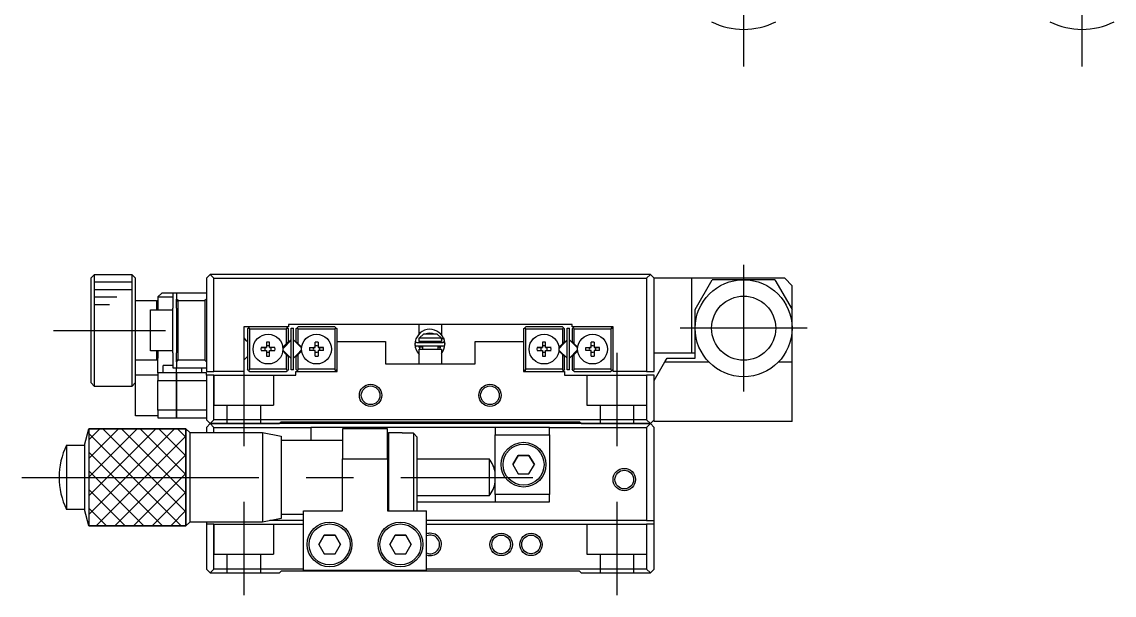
# Model space of a CAD drawing. Extents: x -13 to 383, y 10 to 256.
# Drawn here: x 208.3 to 354.7, y 25.9 to 102.7 of the extents above; entities that cross this region are included whole.
import ezdxf

# ---------------------------------------------------------------- set-up
doc = ezdxf.new("R2010")
doc.units = 0
doc.linetypes.add('CENTER', pattern=[50.8, 31.75, -6.35, 6.35, -6.35])
doc.linetypes.add('DASHED', pattern=[19.05, 12.7, -6.35])
doc.layers.get('0').update_dxf_attribs({"linetype": 'CONTINUOUS'})
doc.layers.add('CENTER', color=1, linetype='CENTER')

msp = doc.modelspace()

# ---------------------------------------------------------------- linework, layer by layer
at = {"color": 7, "linetype": 'CONTINUOUS'}
for p, q in [((217.57, 68.36), (218.07, 68.86)), ((218.07, 53.86), (218.07, 68.86)), ((218.07, 68.86), (223.07, 68.86)), ((223.07, 68.86), (223.07, 53.86)), ((223.07, 68.86), (223.57, 68.36)), ((233.07, 68.36), (233.57, 68.86)), ((233.57, 68.86), (234.07, 68.36)), ((292.57, 68.86), (233.57, 68.86)), ((292.07, 68.36), (292.57, 68.86)), ((292.57, 68.86), (293.07, 68.36)), ((217.57, 68.36), (217.57, 54.36)), ((223.57, 55.41), (223.57, 68.36)), ((233.07, 68.36), (233.07, 55.86)), ((234.07, 68.36), (292.07, 68.36)), ((234.07, 55.86), (234.07, 68.36)), ((292.07, 68.36), (292.07, 55.86)), ((298.07, 68.36), (293.07, 68.36)), ((293.07, 55.86), (293.07, 68.36)), ((298.07, 68.36), (298.07, 58.36)), ((310.57, 68.36), (298.07, 68.36)), ((298.57, 64.18), (300.87, 68.16)), ((305.07, 68.16), (300.87, 68.16)), ((309.26, 68.16), (305.07, 68.16)), ((309.26, 68.16), (311.57, 64.16)), ((310.57, 68.36), (311.57, 67.36)), ((311.57, 64.16), (311.57, 67.36)), ((226.57, 65.86), (227.07, 66.36)), ((228.57, 66.36), (227.07, 66.36)), ((229.07, 66.36), (228.57, 66.36)), ((228.57, 66.36), (228.57, 64.36)), ((233.07, 66.36), (229.07, 66.36)), ((229.07, 66.36), (229.07, 65.56)), ((223.57, 65.36), (226.37, 65.36)), ((226.37, 65.36), (226.37, 64.11)), ((226.37, 65.36), (226.57, 65.16)), ((226.57, 65.86), (228.57, 65.86)), ((226.57, 65.86), (226.57, 64.11)), ((229.27, 65.36), (229.07, 65.56)), ((229.07, 65.56), (229.07, 65.23)), ((229.07, 65.23), (229.07, 65.56)), ((229.07, 64.36), (229.07, 65.23)), ((229.27, 65.36), (232.87, 65.36)), ((229.27, 57.36), (229.27, 65.36)), ((233.07, 65.56), (232.87, 65.36)), ((232.87, 65.36), (232.87, 57.36)), ((225.57, 58.61), (225.57, 64.11)), ((225.57, 64.11), (228.57, 64.11)), ((228.57, 58.36), (228.57, 64.36)), ((229.07, 64.36), (229.07, 58.36)), ((298.57, 61.66), (298.57, 64.18)), ((311.57, 61.66), (311.57, 64.16)), ((238.07, 61.86), (238.07, 55.86)), ((244.07, 61.86), (238.07, 61.86)), ((238.57, 61.56), (238.72, 61.71)), ((238.57, 61.56), (238.57, 56.16)), ((238.87, 61.86), (238.72, 61.71)), ((238.72, 61.71), (238.87, 61.56)), ((238.87, 61.56), (243.77, 61.56)), ((238.87, 56.16), (238.87, 61.56)), ((243.92, 61.71), (243.77, 61.86)), ((243.77, 61.56), (243.92, 61.71)), ((243.77, 61.56), (243.77, 59.56)), ((243.92, 61.71), (244.07, 61.56)), ((244.07, 62.16), (244.07, 61.86)), ((282.07, 62.16), (244.07, 62.16)), ((244.07, 59.86), (244.07, 61.56)), ((244.42, 61.66), (244.72, 61.66)), ((244.42, 56.06), (244.42, 61.66)), ((244.72, 56.06), (244.72, 61.66)), ((245.07, 61.56), (245.22, 61.71)), ((245.07, 61.56), (245.07, 59.86)), ((245.37, 61.86), (245.22, 61.71)), ((245.22, 61.71), (245.37, 61.56)), ((250.27, 61.86), (245.37, 61.86)), ((245.37, 61.56), (250.27, 61.56)), ((245.37, 59.56), (245.37, 61.56)), ((250.42, 61.71), (250.27, 61.86)), ((250.27, 61.56), (250.42, 61.71)), ((250.27, 61.56), (250.27, 56.16)), ((250.42, 61.71), (250.57, 61.56)), ((250.57, 59.86), (250.57, 61.56)), ((261.57, 60.89), (261.57, 62.16)), ((264.57, 62.16), (264.57, 60.76)), ((275.57, 61.56), (275.72, 61.71)), ((275.57, 61.56), (275.57, 59.86)), ((275.87, 61.86), (275.72, 61.71)), ((275.72, 61.71), (275.87, 61.56)), ((280.77, 61.86), (275.87, 61.86)), ((275.87, 61.56), (280.77, 61.56)), ((275.87, 56.16), (275.87, 61.56)), ((280.92, 61.71), (280.77, 61.86)), ((280.77, 61.56), (280.92, 61.71)), ((280.77, 61.56), (280.77, 59.56)), ((280.92, 61.71), (281.07, 61.56)), ((281.07, 59.86), (281.07, 61.56)), ((281.42, 61.66), (281.72, 61.66)), ((281.42, 56.06), (281.42, 61.66)), ((281.72, 56.06), (281.72, 61.66)), ((282.07, 61.86), (282.07, 62.16)), ((287.57, 61.86), (282.07, 61.86)), ((282.07, 61.56), (282.22, 61.71)), ((282.07, 61.56), (282.07, 59.86)), ((282.37, 61.86), (282.22, 61.71)), ((282.22, 61.71), (282.37, 61.56)), ((282.37, 61.56), (287.27, 61.56)), ((282.37, 59.56), (282.37, 61.56)), ((287.42, 61.71), (287.27, 61.86)), ((287.27, 61.56), (287.42, 61.71)), ((287.27, 61.56), (287.27, 56.16)), ((287.42, 61.71), (287.57, 61.56)), ((287.57, 55.86), (287.57, 61.86)), ((298.57, 57.66), (298.57, 61.66)), ((311.57, 57.16), (311.57, 61.66)), ((238.07, 60.36), (238.32, 60.11)), ((238.32, 60.11), (238.57, 59.86)), ((243.34, 59.03), (244.4, 60.09)), ((244.42, 60.05), (243.34, 58.96)), ((244.75, 60.09), (245.81, 59.03)), ((261.16, 60.24), (261.18, 60.3)), ((261.57, 60.36), (261.63, 60.36)), ((261.57, 59.86), (261.57, 60.36)), ((262.16, 60.86), (261.63, 60.36)), ((261.63, 60.36), (264.52, 60.36)), ((263.99, 60.86), (262.16, 60.86)), ((264.52, 60.36), (263.99, 60.86)), ((264.52, 60.36), (264.57, 60.36)), ((264.57, 60.36), (264.57, 59.86)), ((264.85, 60.31), (264.57, 60.22)), ((264.57, 60.21), (264.59, 60.22)), ((264.59, 60.22), (264.61, 60.23)), ((264.61, 60.23), (264.63, 60.24)), ((264.63, 60.24), (264.65, 60.24)), ((264.65, 60.24), (264.67, 60.25)), ((264.67, 60.25), (264.69, 60.26)), ((264.69, 60.26), (264.71, 60.27)), ((264.71, 60.27), (264.73, 60.27)), ((264.73, 60.27), (264.75, 60.28)), ((264.75, 60.28), (264.76, 60.28)), ((264.76, 60.28), (264.78, 60.29)), ((264.78, 60.29), (264.79, 60.29)), ((264.79, 60.29), (264.81, 60.3)), ((264.81, 60.3), (264.82, 60.3)), ((264.82, 60.38), (264.85, 60.3)), ((264.82, 60.3), (264.83, 60.3)), ((264.83, 60.3), (264.84, 60.3)), ((264.84, 60.3), (264.84, 60.3)), ((264.84, 60.3), (264.85, 60.3)), ((264.85, 60.3), (264.85, 60.3)), ((264.85, 60.3), (264.86, 60.3)), ((264.86, 60.3), (264.87, 60.26)), ((264.87, 60.26), (264.88, 60.23)), ((264.88, 60.24), (265.02, 59.54)), ((264.88, 60.23), (264.89, 60.19)), ((264.89, 60.19), (264.9, 60.16)), ((264.9, 60.16), (264.91, 60.12)), ((264.91, 60.12), (264.91, 60.08)), ((264.91, 60.08), (264.91, 60.05)), ((264.91, 60.05), (264.92, 60.01)), ((280.34, 59.03), (281.4, 60.09)), ((281.42, 60.05), (280.9, 59.53)), ((281.75, 60.09), (282.81, 59.03)), ((228.57, 58.61), (225.57, 58.61)), ((226.37, 58.61), (226.37, 57.36)), ((226.57, 58.61), (226.57, 57.66)), ((241.12, 59.06), (240.4, 59.06)), ((240.4, 59.06), (240.94, 59.06)), ((240.4, 58.66), (241.12, 58.66)), ((240.94, 59.06), (241.12, 59.06)), ((241.12, 59.79), (241.12, 59.06)), ((241.12, 58.66), (241.12, 57.93)), ((241.52, 59.06), (241.52, 59.79)), ((242.25, 59.06), (241.52, 59.06)), ((241.52, 59.06), (241.71, 59.06)), ((241.52, 57.93), (241.52, 58.66)), ((241.52, 58.66), (242.25, 58.66)), ((242.25, 59.06), (241.71, 59.06)), ((243.77, 59.56), (243.31, 59.1)), ((243.31, 58.62), (243.77, 58.15)), ((244.4, 57.62), (243.34, 58.68)), ((244.07, 59.86), (243.77, 59.56)), ((245.81, 58.68), (244.75, 57.62)), ((245.37, 59.56), (245.07, 59.86)), ((245.25, 58.18), (245.81, 58.75)), ((245.84, 59.1), (245.37, 59.56)), ((245.37, 58.15), (245.84, 58.62)), ((246.9, 59.06), (247.62, 59.06)), ((246.9, 59.06), (247.44, 59.06)), ((247.62, 58.66), (246.9, 58.66)), ((247.62, 59.06), (247.44, 59.06)), ((247.62, 59.06), (247.62, 59.79)), ((247.62, 57.93), (247.62, 58.66)), ((248.02, 59.79), (248.02, 59.06)), ((248.02, 59.06), (248.75, 59.06)), ((248.21, 59.06), (248.02, 59.06)), ((248.75, 58.66), (248.02, 58.66)), ((248.02, 58.66), (248.02, 57.93)), ((248.75, 59.06), (248.21, 59.06)), ((250.57, 59.86), (257.07, 59.86)), ((250.57, 55.86), (250.57, 59.86)), ((257.07, 59.86), (257.07, 56.86)), ((261.27, 59.76), (264.77, 59.76)), ((264.77, 59.26), (261.27, 59.26)), ((261.57, 59.92), (261.54, 59.76)), ((261.54, 59.26), (261.67, 58.86)), ((264.57, 59.86), (261.57, 59.86)), ((261.57, 59.16), (262.07, 59.16)), ((261.57, 59.1), (261.57, 59.16)), ((261.57, 58.86), (264.57, 58.86)), ((261.57, 56.86), (261.57, 58.86)), ((261.67, 59.86), (261.87, 59.76)), ((262.07, 59.76), (262.07, 59.86)), ((262.07, 59.76), (262.07, 59.86)), ((262.07, 59.16), (262.07, 59.26)), ((262.07, 58.86), (262.07, 59.26)), ((264.07, 59.86), (264.07, 59.76)), ((264.07, 59.86), (264.07, 59.76)), ((264.07, 59.26), (264.07, 59.16)), ((264.07, 59.26), (264.07, 58.86)), ((264.07, 59.16), (264.48, 59.16)), ((264.17, 59.76), (264.37, 59.86)), ((264.37, 58.86), (264.5, 59.26)), ((264.57, 58.86), (264.57, 56.86)), ((264.88, 59.79), (264.87, 59.76)), ((264.87, 59.76), (264.87, 59.74)), ((264.89, 59.83), (264.88, 59.79)), ((264.9, 59.86), (264.89, 59.83)), ((264.91, 59.9), (264.9, 59.86)), ((264.92, 59.97), (264.91, 59.94)), ((264.91, 59.94), (264.91, 59.9)), ((264.92, 60.01), (264.92, 59.97)), ((269.07, 59.86), (275.57, 59.86)), ((269.07, 56.86), (269.07, 59.86)), ((275.57, 59.86), (275.57, 55.86)), ((278.12, 59.06), (277.4, 59.06)), ((277.4, 59.06), (277.94, 59.06)), ((277.4, 58.66), (278.12, 58.66)), ((277.94, 59.06), (278.12, 59.06)), ((278.12, 59.79), (278.12, 59.06)), ((278.12, 58.66), (278.12, 57.93)), ((278.52, 59.06), (278.52, 59.79)), ((279.25, 59.06), (278.52, 59.06)), ((278.52, 59.06), (278.71, 59.06)), ((278.52, 57.93), (278.52, 58.66)), ((278.52, 58.66), (279.25, 58.66)), ((279.25, 59.06), (278.71, 59.06)), ((280.77, 59.56), (280.31, 59.1)), ((280.31, 58.62), (280.77, 58.15)), ((280.9, 59.53), (280.34, 58.96)), ((281.4, 57.62), (280.34, 58.68)), ((281.07, 59.86), (280.77, 59.56)), ((281.72, 57.66), (282.81, 58.75)), ((282.81, 58.68), (281.75, 57.62)), ((282.37, 59.56), (282.07, 59.86)), ((282.84, 59.1), (282.37, 59.56)), ((282.37, 58.15), (282.84, 58.62)), ((283.9, 59.06), (284.62, 59.06)), ((283.9, 59.06), (284.44, 59.06)), ((284.62, 58.66), (283.9, 58.66)), ((284.62, 59.06), (284.44, 59.06)), ((284.62, 59.06), (284.62, 59.79)), ((284.62, 57.93), (284.62, 58.66)), ((285.02, 59.79), (285.02, 59.06)), ((285.02, 59.06), (285.75, 59.06)), ((285.21, 59.06), (285.02, 59.06)), ((285.75, 58.66), (285.02, 58.66)), ((285.02, 58.66), (285.02, 57.93)), ((285.75, 59.06), (285.21, 59.06)), ((226.37, 57.36), (223.57, 57.36)), ((226.57, 57.56), (226.37, 57.36)), ((226.57, 55.66), (226.57, 57.66)), ((228.57, 58.36), (228.57, 56.36)), ((229.07, 57.48), (229.07, 58.36)), ((229.07, 57.48), (229.07, 57.16)), ((229.07, 57.16), (229.07, 57.48)), ((229.07, 57.16), (229.27, 57.36)), ((229.07, 57.16), (229.07, 56.36)), ((232.87, 57.36), (229.27, 57.36)), ((232.87, 57.36), (233.07, 57.16)), ((238.32, 57.61), (238.07, 57.36)), ((238.57, 57.86), (238.32, 57.61)), ((243.77, 58.15), (243.77, 56.16)), ((243.77, 58.15), (244.07, 57.85)), ((244.07, 56.16), (244.07, 57.85)), ((244.72, 57.66), (245.25, 58.18)), ((245.07, 57.85), (245.37, 58.15)), ((245.07, 57.85), (245.07, 56.16)), ((245.37, 56.16), (245.37, 58.15)), ((280.77, 58.15), (281.07, 57.85)), ((280.77, 58.15), (280.77, 56.16)), ((281.07, 56.16), (281.07, 57.85)), ((282.07, 57.85), (282.37, 58.15)), ((282.07, 57.85), (282.07, 56.16)), ((282.37, 56.16), (282.37, 58.15)), ((293.07, 58.36), (298.07, 58.36)), ((293.07, 54.66), (294.52, 57.16)), ((294.52, 57.16), (294.81, 57.66)), ((294.52, 57.16), (300.38, 57.16)), ((294.81, 57.66), (298.57, 57.66)), ((298.07, 58.36), (298.57, 58.36)), ((309.76, 57.16), (311.57, 57.16)), ((311.57, 49.16), (311.57, 57.16)), ((229.07, 55.66), (226.57, 55.66)), ((226.57, 55.66), (226.57, 54.66)), ((227.27, 55.66), (227.27, 56.66)), ((228.57, 56.66), (227.27, 56.66)), ((228.57, 56.36), (229.07, 56.36)), ((229.07, 56.36), (233.07, 56.36)), ((229.07, 55.66), (229.07, 56.36)), ((229.07, 54.66), (229.07, 55.66)), ((233.07, 55.66), (229.07, 55.66)), ((229.07, 55.66), (229.07, 54.66)), ((232.47, 55.66), (232.47, 56.36)), ((233.07, 55.86), (234.07, 55.86)), ((233.07, 55.36), (233.07, 55.66)), ((238.07, 55.86), (234.07, 55.86)), ((238.72, 56.01), (238.57, 56.16)), ((238.87, 56.16), (238.72, 56.01)), ((238.72, 56.01), (238.87, 55.86)), ((243.77, 56.16), (238.87, 56.16)), ((238.87, 55.86), (243.77, 55.86)), ((243.92, 56.01), (243.77, 56.16)), ((243.77, 55.86), (243.92, 56.01)), ((244.07, 56.16), (243.92, 56.01)), ((244.72, 56.06), (244.42, 56.06)), ((245.22, 56.01), (245.07, 56.16)), ((245.07, 55.86), (250.57, 55.86)), ((245.07, 55.36), (245.07, 55.86)), ((245.37, 56.16), (245.22, 56.01)), ((245.22, 56.01), (245.37, 55.86)), ((250.27, 56.16), (245.37, 56.16)), ((250.42, 56.01), (250.27, 56.16)), ((250.27, 55.86), (250.42, 56.01)), ((250.57, 56.16), (250.42, 56.01)), ((257.07, 56.86), (269.07, 56.86)), ((275.72, 56.01), (275.57, 56.16)), ((275.57, 55.86), (281.07, 55.86)), ((275.87, 56.16), (275.72, 56.01)), ((275.72, 56.01), (275.87, 55.86)), ((280.77, 56.16), (275.87, 56.16)), ((280.92, 56.01), (280.77, 56.16)), ((280.77, 55.86), (280.92, 56.01)), ((281.07, 56.16), (280.92, 56.01)), ((281.07, 55.86), (281.07, 55.36)), ((281.72, 56.06), (281.42, 56.06)), ((282.22, 56.01), (282.07, 56.16)), ((282.37, 56.16), (282.22, 56.01)), ((282.22, 56.01), (282.37, 55.86)), ((287.27, 56.16), (282.37, 56.16)), ((282.37, 55.86), (287.27, 55.86)), ((287.42, 56.01), (287.27, 56.16)), ((287.27, 55.86), (287.42, 56.01)), ((287.57, 56.16), (287.42, 56.01)), ((292.07, 55.86), (287.57, 55.86)), ((292.07, 55.86), (293.07, 55.86)), ((218.07, 53.86), (217.57, 54.36)), ((223.57, 54.36), (223.07, 53.86)), ((223.57, 49.91), (223.57, 55.41)), ((223.57, 55.41), (226.57, 55.41)), ((226.57, 54.66), (229.07, 54.66)), ((226.57, 50.66), (226.57, 54.66)), ((229.07, 54.66), (229.07, 50.66)), ((229.07, 54.66), (233.07, 54.66)), ((229.07, 50.66), (229.07, 54.66)), ((233.07, 55.36), (233.07, 49.36)), ((234.07, 55.36), (233.07, 55.36)), ((234.07, 55.36), (245.07, 55.36)), ((234.07, 49.36), (234.07, 55.36)), ((281.07, 55.36), (292.07, 55.36)), ((292.07, 55.36), (292.07, 49.36)), ((293.07, 55.36), (292.07, 55.36)), ((293.07, 49.36), (293.07, 55.36)), ((223.07, 53.86), (218.07, 53.86)), ((226.57, 49.91), (223.57, 49.91)), ((229.07, 50.66), (226.57, 50.66)), ((226.57, 50.66), (226.57, 49.66)), ((229.07, 49.66), (229.07, 50.66)), ((233.07, 50.66), (229.07, 50.66)), ((229.07, 50.66), (229.07, 49.66)), ((226.57, 49.66), (229.07, 49.66)), ((229.07, 49.66), (233.07, 49.66)), ((233.07, 49.36), (233.57, 48.86)), ((233.07, 48.36), (233.57, 48.86)), ((233.07, 48.36), (233.07, 47.66)), ((233.57, 48.86), (234.07, 49.36)), ((233.57, 48.86), (234.07, 48.36)), ((292.57, 48.86), (233.57, 48.86)), ((233.57, 48.86), (242.87, 48.86)), ((292.07, 49.36), (234.07, 49.36)), ((234.07, 48.36), (247.07, 48.36)), ((234.07, 47.66), (234.07, 48.36)), ((243.07, 49.06), (242.87, 48.86)), ((283.07, 49.06), (243.07, 49.06)), ((247.07, 48.36), (247.07, 46.66)), ((271.77, 48.36), (247.07, 48.36)), ((279.07, 48.36), (271.77, 48.36)), ((271.77, 48.36), (271.77, 47.36)), ((279.07, 47.36), (279.07, 48.36)), ((279.07, 48.36), (292.07, 48.36)), ((283.27, 48.86), (283.07, 49.06)), ((283.27, 48.86), (292.57, 48.86)), ((292.07, 49.36), (292.57, 48.86)), ((292.07, 48.36), (292.57, 48.86)), ((292.07, 48.36), (292.07, 35.86)), ((292.57, 48.86), (293.07, 49.36)), ((292.57, 48.86), (293.07, 48.36)), ((293.07, 49.16), (293.07, 49.36)), ((311.57, 49.16), (293.07, 49.16)), ((293.07, 35.86), (293.07, 48.36)), ((216.73, 45.96), (217.32, 48.16)), ((217.32, 48.16), (217.32, 44.48)), ((217.32, 48.16), (230.32, 48.16)), ((230.32, 48.16), (217.32, 48.16)), ((217.32, 48.16), (217.32, 35.16)), ((230.32, 48.16), (230.32, 44.48)), ((230.32, 48.16), (230.82, 47.66)), ((230.32, 35.16), (230.32, 48.16)), ((230.82, 47.66), (230.82, 44.26)), ((230.82, 47.66), (240.57, 47.66)), ((240.57, 47.66), (240.57, 44.26)), ((240.57, 47.66), (243.07, 47.16)), ((243.07, 47.16), (243.07, 44.04)), ((251.32, 48.16), (251.32, 44.16)), ((257.32, 48.16), (251.32, 48.16)), ((257.32, 44.16), (257.32, 48.16)), ((257.32, 47.46), (257.52, 47.66)), ((257.52, 37.16), (257.52, 47.66)), ((257.52, 47.66), (259.32, 47.66)), ((259.32, 47.57), (259.32, 47.66)), ((260.82, 47.57), (259.32, 47.57)), ((260.82, 47.57), (260.82, 37.16)), ((261.32, 47.06), (260.82, 47.57)), ((261.32, 37.16), (261.32, 47.06)), ((271.77, 47.36), (279.07, 47.36)), ((271.77, 39.36), (271.77, 47.36)), ((279.07, 47.36), (279.07, 39.36)), ((214.32, 45.96), (214.32, 43.52)), ((214.32, 45.96), (216.73, 45.96)), ((216.73, 45.96), (216.73, 43.52)), ((243.07, 46.66), (251.32, 46.66)), ((217.32, 44.48), (217.32, 35.16)), ((230.32, 44.48), (230.32, 35.16)), ((230.82, 44.26), (230.82, 35.66)), ((240.57, 44.26), (240.57, 35.66)), ((243.07, 44.04), (243.07, 36.16)), ((251.32, 44.16), (257.32, 44.16)), ((251.32, 37.16), (251.32, 44.16)), ((257.32, 44.16), (257.32, 37.16)), ((261.32, 44.16), (270.95, 44.16)), ((270.95, 44.16), (270.95, 42.74)), ((274.85, 44.61), (274.13, 43.36)), ((274.13, 43.36), (274.85, 44.61)), ((276.3, 44.61), (274.85, 44.61)), ((274.85, 44.61), (276.3, 44.61)), ((277.02, 43.36), (276.3, 44.61)), ((276.3, 44.61), (277.02, 43.36)), ((214.32, 43.52), (214.32, 37.36)), ((216.73, 43.52), (216.73, 37.36)), ((270.95, 42.74), (270.95, 39.16)), ((274.13, 43.36), (274.85, 42.11)), ((276.3, 42.11), (277.02, 43.36)), ((274.85, 42.11), (276.3, 42.11)), ((270.95, 39.16), (261.32, 39.16)), ((261.32, 38.36), (271.77, 38.36)), ((279.07, 39.36), (271.77, 39.36)), ((271.77, 39.36), (271.77, 38.36)), ((271.77, 38.36), (279.07, 38.36)), ((279.07, 38.36), (279.07, 39.36)), ((216.73, 37.36), (214.32, 37.36)), ((217.32, 35.16), (216.73, 37.36)), ((246.07, 36.66), (243.07, 36.66)), ((246.07, 37.16), (251.32, 37.16)), ((246.07, 29.16), (246.07, 37.16)), ((257.32, 37.16), (262.57, 37.16)), ((262.57, 29.16), (262.57, 37.16)), ((230.32, 35.16), (217.32, 35.16)), ((217.32, 35.16), (230.32, 35.16)), ((230.82, 35.66), (230.32, 35.16)), ((240.57, 35.66), (230.82, 35.66)), ((233.07, 35.66), (233.07, 35.36)), ((233.07, 35.36), (233.07, 29.36)), ((234.07, 35.36), (233.07, 35.36)), ((234.07, 29.36), (234.07, 35.36)), ((234.07, 35.36), (246.07, 35.36)), ((243.07, 36.16), (240.57, 35.66)), ((246.07, 35.86), (241.57, 35.86)), ((292.07, 35.86), (262.57, 35.86)), ((262.57, 35.36), (292.07, 35.36)), ((292.07, 35.86), (293.07, 35.86)), ((293.07, 35.36), (292.07, 35.36)), ((292.07, 35.36), (292.07, 29.36)), ((293.07, 35.36), (293.07, 35.86)), ((293.07, 29.36), (293.07, 35.36)), ((248.85, 33.91), (248.13, 32.66)), ((248.13, 32.66), (248.85, 33.91)), ((250.3, 33.91), (248.85, 33.91)), ((248.85, 33.91), (250.3, 33.91)), ((251.02, 32.66), (250.3, 33.91)), ((250.3, 33.91), (251.02, 32.66)), ((258.35, 33.91), (257.63, 32.66)), ((257.63, 32.66), (258.35, 33.91)), ((259.8, 33.91), (258.35, 33.91)), ((258.35, 33.91), (259.8, 33.91)), ((260.52, 32.66), (259.8, 33.91)), ((259.8, 33.91), (260.52, 32.66)), ((248.13, 32.66), (248.85, 31.41)), ((250.3, 31.41), (251.02, 32.66)), ((257.63, 32.66), (258.35, 31.41)), ((259.8, 31.41), (260.52, 32.66)), ((248.85, 31.41), (250.3, 31.41)), ((258.35, 31.41), (259.8, 31.41)), ((233.07, 29.36), (233.57, 28.86)), ((233.57, 28.86), (234.07, 29.36)), ((246.07, 29.36), (234.07, 29.36)), ((292.07, 29.36), (262.57, 29.36)), ((292.07, 29.36), (292.57, 28.86)), ((292.57, 28.86), (293.07, 29.36)), ((233.57, 28.86), (242.87, 28.86)), ((243.07, 29.06), (242.87, 28.86)), ((283.07, 29.06), (243.07, 29.06)), ((262.57, 29.16), (246.07, 29.16)), ((283.27, 28.86), (283.07, 29.06)), ((283.27, 28.86), (292.57, 28.86))]:
    msp.add_line(p, q, dxfattribs=at)
at = {"color": 3, "linetype": 'CONTINUOUS'}
for p, q in [((218.07, 67.86), (223.07, 67.86)), ((218.07, 66.86), (223.07, 66.86)), ((218.07, 65.86), (221.07, 65.86)), ((218.07, 64.86), (220.07, 64.86)), ((228.79, 48.16), (217.32, 36.69)), ((226.29, 48.16), (217.32, 39.19)), ((223.79, 48.16), (217.32, 41.69)), ((221.29, 48.16), (217.32, 44.19)), ((218.79, 48.16), (217.32, 46.69)), ((229.69, 35.16), (217.32, 47.53)), ((230.32, 47.19), (218.29, 35.16)), ((230.32, 37.03), (219.19, 48.16)), ((230.32, 39.53), (221.69, 48.16)), ((230.32, 42.03), (224.19, 48.16)), ((230.32, 44.53), (226.69, 48.16)), ((230.32, 47.03), (229.19, 48.16)), ((227.19, 35.16), (217.32, 45.03)), ((230.32, 44.69), (220.79, 35.16)), ((224.69, 35.16), (217.32, 42.53)), ((230.32, 42.19), (223.29, 35.16)), ((222.19, 35.16), (217.32, 40.03)), ((230.32, 39.69), (225.79, 35.16)), ((219.69, 35.16), (217.32, 37.53)), ((230.32, 37.19), (228.29, 35.16))]:
    msp.add_line(p, q, dxfattribs=at)
at = {"color": 3, "linetype": 'DASHED'}
for p, q in [((234.07, 55.36), (234.07, 51.36)), ((242.07, 55.36), (242.07, 51.36)), ((284.07, 55.36), (284.07, 51.36)), ((292.07, 55.36), (292.07, 51.36)), ((234.07, 51.36), (242.07, 51.36)), ((235.82, 51.36), (235.82, 48.86)), ((240.32, 51.36), (240.32, 48.86)), ((284.07, 51.36), (292.07, 51.36)), ((285.82, 51.36), (285.82, 48.86)), ((290.32, 51.36), (290.32, 48.86)), ((234.07, 35.36), (234.07, 31.36)), ((242.07, 35.36), (242.07, 31.36)), ((284.07, 35.36), (284.07, 31.36)), ((292.07, 35.36), (292.07, 31.36)), ((234.07, 31.36), (242.07, 31.36)), ((235.82, 31.36), (235.82, 28.86)), ((240.32, 31.36), (240.32, 28.86)), ((284.07, 31.36), (292.07, 31.36)), ((285.82, 31.36), (285.82, 28.86)), ((290.32, 31.36), (290.32, 28.86))]:
    msp.add_line(p, q, dxfattribs=at)
at = {"color": 7, "linetype": 'CONTINUOUS'}
for centre, radius in [((305.07, 61.66), 6.5), ((305.07, 61.66), 4.3), ((241.32, 58.86), 2), ((247.82, 58.86), 2), ((278.32, 58.86), 2), ((284.82, 58.86), 2), ((255.07, 52.66), 1.25), ((271.07, 52.66), 1.25), ((275.57, 43.36), 3), ((275.57, 43.36), 2.75), ((289.07, 41.36), 1.25), ((249.57, 32.66), 3), ((249.57, 32.66), 2.75), ((259.07, 32.66), 3), ((259.07, 32.66), 2.75), ((272.57, 32.66), 1.25), ((276.57, 32.66), 1.25)]:
    msp.add_circle(centre, radius, dxfattribs=at)
at = {"color": 3, "linetype": 'CONTINUOUS'}
for centre in [(255.07, 52.66), (271.07, 52.66), (289.07, 41.36), (272.57, 32.66), (276.57, 32.66)]:
    msp.add_circle(centre, 1.5, dxfattribs=at)
at = {"color": 7, "linetype": 'CONTINUOUS'}
for centre, radius, start, end in [((305.07, 111.49), 9.75, 243.8162, 296.1838), ((350.43, 111.49), 9.75, 243.8162, 296.1838), ((263.02, 59.51), 2, 23.211, 179.1008), ((244.54, 59.95), 0.2, 124.9753, 135), ((244.61, 59.95), 0.2, 45, 55.0247), ((263.02, 59.51), 1.5, 63.8977, 116.1231), ((281.54, 59.95), 0.2, 124.9753, 135), ((281.61, 59.95), 0.2, 45, 55.0247), ((241.32, 58.86), 0.95, 167.8468, 192.1532), ((241.32, 58.86), 0.435, 152.6335, 207.3665), ((241.32, 58.86), 0.95, 77.8468, 102.1532), ((241.32, 58.86), 0.435, 62.6335, 117.3665), ((241.32, 58.86), 0.435, 332.6335, 27.3665), ((241.32, 58.86), 0.95, 347.8468, 12.1532), ((243.48, 58.89), 0.2, 135, 143.142), ((243.48, 58.82), 0.2, 135, 141.2612), ((243.48, 58.82), 0.2, 216.858, 225), ((245.67, 58.89), 0.2, 36.858, 45), ((245.67, 58.89), 0.2, 315, 321.2612), ((245.67, 58.82), 0.2, 315, 323.142), ((247.82, 58.86), 0.95, 167.8468, 192.1532), ((247.82, 58.86), 0.435, 152.6335, 207.3665), ((247.82, 58.86), 0.95, 77.8468, 102.1532), ((247.82, 58.86), 0.435, 62.6335, 117.3665), ((247.82, 58.86), 0.435, 332.6335, 27.3665), ((247.82, 58.86), 0.95, 347.8468, 12.1532), ((261.27, 59.51), 0.25, 90, 270), ((263.01, 59.51), 1.99, 180.7651, 223.8083), ((263.01, 59.51), 2, 321.243, 359.0926), ((264.77, 59.51), 0.25, 270, 90), ((278.32, 58.86), 0.95, 167.8468, 192.1532), ((278.32, 58.86), 0.435, 152.6335, 207.3665), ((278.32, 58.86), 0.95, 77.8468, 102.1532), ((278.32, 58.86), 0.435, 62.6335, 117.3665), ((278.32, 58.86), 0.435, 332.6335, 27.3665), ((278.32, 58.86), 0.95, 347.8468, 12.1532), ((280.48, 58.89), 0.2, 135, 143.142), ((280.48, 58.82), 0.2, 135, 141.2612), ((280.48, 58.82), 0.2, 216.858, 225), ((282.67, 58.89), 0.2, 36.858, 45), ((282.67, 58.89), 0.2, 315, 321.2612), ((282.67, 58.82), 0.2, 315, 323.142), ((284.82, 58.86), 0.95, 167.8468, 192.1532), ((284.82, 58.86), 0.435, 152.6335, 207.3665), ((284.82, 58.86), 0.95, 77.8468, 102.1532), ((284.82, 58.86), 0.435, 62.6335, 117.3665), ((284.82, 58.86), 0.435, 332.6335, 27.3665), ((284.82, 58.86), 0.95, 347.8468, 12.1532), ((241.32, 58.86), 0.435, 242.6335, 297.3665), ((241.32, 58.86), 0.95, 257.8468, 282.1532), ((244.54, 57.76), 0.2, 225, 235.0247), ((244.61, 57.76), 0.2, 304.9753, 315), ((247.82, 58.86), 0.435, 242.6335, 297.3665), ((247.82, 58.86), 0.95, 257.8468, 282.1532), ((278.32, 58.86), 0.435, 242.6335, 297.3665), ((278.32, 58.86), 0.95, 257.8468, 282.1532), ((281.54, 57.76), 0.2, 225, 235.0247), ((281.61, 57.76), 0.2, 304.9753, 315), ((284.82, 58.86), 0.435, 242.6335, 297.3665), ((284.82, 58.86), 0.95, 257.8468, 282.1532), ((223.07, 41.66), 9.75, 153.8162, 206.1838), ((267.82, 41.66), 4, 9.512, 38.6822), ((267.82, 41.66), 4, 321.3178, 350.932), ((263.07, 32.66), 1.25, 246.4218, 113.5782)]:
    msp.add_arc(centre, radius, start, end, dxfattribs=at)
at = {"color": 3, "linetype": 'CONTINUOUS'}
for start, end in [(250.5288, 90), (90, 109.4712)]:
    msp.add_arc((263.07, 32.66), 1.5, start, end, dxfattribs=at)
at = {"layer": 'CENTER', "color": 1, "linetype": 'CENTER'}
for p, q in [((305.07, 165.25), (305.07, 96.75)), ((350.43, 96.75), (350.43, 165.25)), ((305.07, 70.16), (305.07, 53.16)), ((313.57, 61.66), (296.57, 61.66)), ((212.57, 61.36), (227.57, 61.36)), ((238.07, 58.36), (238.07, 45.86)), ((288.07, 58.36), (288.07, 45.86)), ((208.32, 41.66), (276.82, 41.66)), ((238.07, 38.36), (238.07, 25.86)), ((288.07, 38.36), (288.07, 25.86))]:
    msp.add_line(p, q, dxfattribs=at)

doc.saveas('drawing.dxf')
